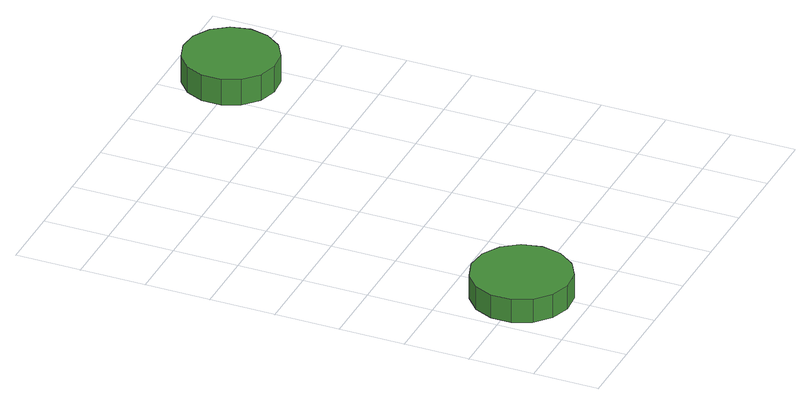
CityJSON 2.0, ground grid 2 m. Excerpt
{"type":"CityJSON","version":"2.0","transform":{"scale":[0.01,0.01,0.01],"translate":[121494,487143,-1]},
"CityObjects":{
"tree1":{"type":"SolitaryVegetationObject","attributes":{"function":"something"},"geometry":[{"type":"MultiSurface","lod":"1","boundaries":[[[0,1,2,3,4,5,6,7,8,9,10,11,12,13,14]],[[15,16,17,18,19,20,21,22,23,24,25,26,27,28,29]],[[0,29,28,1]],[[1,28,27,2]],[[2,27,26,3]],[[3,26,25,4]],[[4,25,24,5]],[[5,24,23,6]],[[6,23,22,7]],[[7,22,21,8]],[[8,21,20,9]],[[9,20,19,10]],[[10,19,18,11]],[[11,18,17,12]],[[12,17,16,13]],[[13,16,15,14]],[[14,15,29,0]]]}]},
"tree2":{"type":"SolitaryVegetationObject","attributes":{"function":"something"},"geometry":[{"type":"MultiSurface","lod":"1","boundaries":[[[30,31,32,33,34,35,36,37,38,39,40,41,42,43,44]],[[45,46,47,48,49,50,51,52,53,54,55,56,57,58,59]],[[30,59,58,31]],[[31,58,57,32]],[[32,57,56,33]],[[33,56,55,34]],[[34,55,54,35]],[[35,54,53,36]],[[36,53,52,37]],[[37,52,51,38]],[[38,51,50,39]],[[39,50,49,40]],[[40,49,48,41]],[[41,48,47,42]],[[42,47,46,43]],[[43,46,45,44]],[[44,45,59,30]]]}]}
},
"vertices":[
[325,201,138],[312,262,138],[275,312,138],[221,343,138],[159,350,138],[100,330,138],[54,289,138],[29,232,138],[29,170,138],[54,113,138],[100,71,138],[159,52,138],[221,58,138],[275,89,138],[312,140,138],[312,140,61],[275,89,61],[221,58,61],[159,52,61],[100,71,61],[54,113,61],[29,170,61],[29,232,61],[54,289,61],[100,330,61],[159,350,61],[221,343,61],[275,312,61],[312,262,61],[325,201,61],
[1055,1420,146],[1042,1478,146],[1007,1526,146],[956,1555,146],[897,1561,146],[841,1543,146],[797,1503,146],[773,1449,146],[773,1390,146],[797,1336,146],[841,1296,146],[897,1278,146],[956,1284,146],[1007,1314,146],[1042,1362,146],[1042,1362,61],[1007,1314,61],[956,1284,61],[897,1278,61],[841,1296,61],[797,1336,61],[773,1390,61],[773,1449,61],[797,1503,61],[841,1543,61],[897,1561,61],[956,1555,61],[1007,1526,61],[1042,1478,61],[1055,1420,61]
]}
